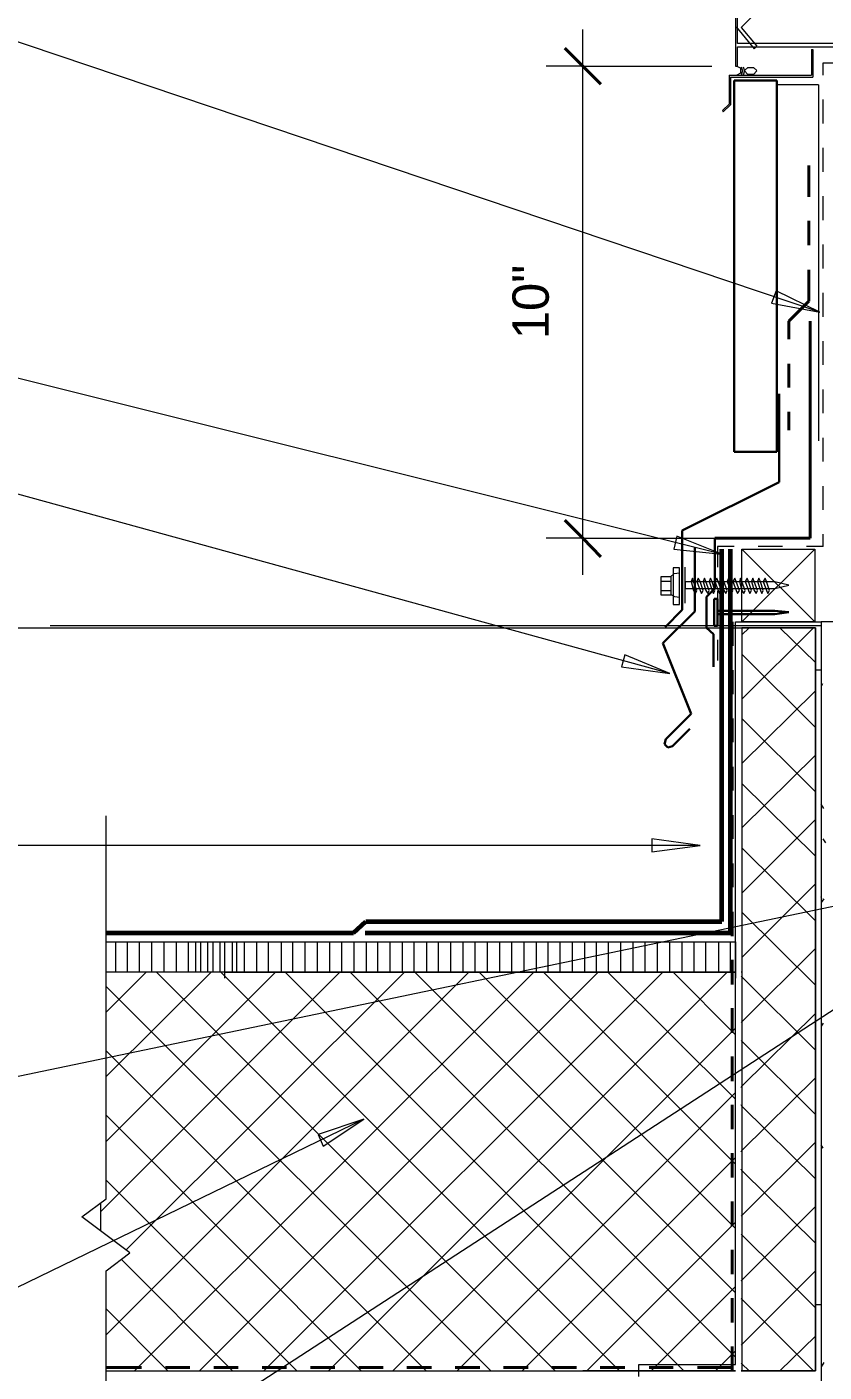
# Model space of a CAD drawing. Header units: inches. Extents: x -293 to 39679, y -468 to 488.
# Drawn here: x 424.89 to 441.77, y 396.82 to 425.31 of the extents above; entities that cross this region are included whole.
import ezdxf

# ---------------------------------------------------------------- set-up
doc = ezdxf.new("R2010")
doc.units = ezdxf.units.IN
doc.header["$MEASUREMENT"] = 0
doc.layers.add('PDF_Geometry', color=7, linetype='Continuous')
doc.layers.add('PDF_Text', color=7, linetype='Continuous')
doc.styles.add('PDF Arial', font='arial.ttf')

msp = doc.modelspace()

# ---------------------------------------------------------------- linework, layer by layer
at = {"layer": 'PDF_Geometry', "lineweight": 18}
for points in [[(439.89674, 442.92475), (439.89674, 424.48042)], [(439.93852, 424.95928), (439.93852, 442.46222)], [(445.83271, 424.95983), (439.93872, 424.95983)], [(439.9383, 424.48194), (439.9383, 424.89089)], [(439.9383, 424.89089), (445.83204, 424.89089)], [(439.89737, 424.48174), (439.93833, 424.48174)], [(441.75318, 424.29145), (441.75318, 424.55067)], [(441.75318, 424.55067), (442.39427, 424.55067)], [(441.75279, 423.26822), (441.75279, 423.7724)], [(441.75289, 422.24486), (441.75289, 422.74951)], [(441.75305, 421.22151), (441.75305, 421.72663)], [(441.75195, 420.19734), (441.75195, 420.70153)], [(441.7525, 419.17461), (441.7525, 419.67937)], [(441.7525, 418.15146), (441.7525, 418.65621)], [(441.7525, 417.1283), (441.7525, 417.63306)], [(441.7525, 416.10515), (441.7525, 416.6099)], [(441.7525, 415.08199), (441.7525, 415.58675)], [(441.7525, 414.30439), (441.7525, 414.56359)], [(439.8699, 414.30439), (439.5152, 414.30439)], [(439.5152, 414.30439), (439.5152, 413.86785)], [(440.89305, 414.30439), (440.37465, 414.30439)], [(441.7525, 414.30439), (441.39781, 414.30439)], [(438.71032, 413.85421), (438.5739, 413.85421)], [(438.5739, 413.85421), (438.5739, 413.07661)], [(438.71032, 413.07661), (438.71032, 413.85421)], [(438.8331, 413.10389), (438.8331, 413.86785)], [(438.53297, 413.66322), (438.3147, 413.66322)], [(438.3147, 413.66322), (438.3147, 413.28124)], [(438.53297, 413.56772), (438.3147, 413.56772)], [(438.51933, 413.66322), (438.60118, 413.73143)], [(438.53297, 413.28124), (438.53297, 413.66322)], [(438.60118, 413.73143), (438.71032, 413.74507)], [(438.8331, 413.55408), (438.8331, 413.41766)], [(440.72935, 413.55408), (438.8331, 413.55408)], [(438.98316, 413.63593), (438.95588, 413.56772)], [(438.95588, 413.56772), (439.01045, 413.37673)], [(439.01045, 413.56772), (438.98316, 413.63593)], [(439.07866, 413.37673), (439.01045, 413.56772)], [(439.10594, 413.63593), (439.07866, 413.56772)], [(439.07866, 413.56772), (439.14687, 413.37673)], [(439.14687, 413.56772), (439.10594, 413.63593)], [(439.21508, 413.37673), (439.14687, 413.56772)], [(439.24236, 413.63593), (439.21508, 413.56772)], [(439.21508, 413.56772), (439.26965, 413.37673)], [(439.26965, 413.56772), (439.24236, 413.63593)], [(439.33786, 413.37673), (439.26965, 413.56772)], [(439.36514, 413.63593), (439.33786, 413.56772)], [(439.33786, 413.56772), (439.40607, 413.37673)], [(439.40607, 413.56772), (439.36514, 413.63593)], [(439.46063, 413.37673), (439.40607, 413.56772)], [(439.50156, 413.63593), (439.46063, 413.56772)], [(439.46063, 413.56772), (439.52884, 413.37673)], [(439.52884, 413.56772), (439.50156, 413.63593)], [(439.59706, 413.37673), (439.52884, 413.56772)], [(439.62434, 413.63593), (439.59706, 413.56772)], [(439.59706, 413.56772), (439.65162, 413.37673)], [(439.65162, 413.56772), (439.62434, 413.63593)], [(439.71983, 413.37673), (439.65162, 413.56772)], [(439.74712, 413.63593), (439.71983, 413.56772)], [(439.71983, 413.56772), (439.78804, 413.37673)], [(439.78804, 413.56772), (439.74712, 413.63593)], [(439.84261, 413.37673), (439.78804, 413.56772)], [(439.88354, 413.63593), (439.84261, 413.56772)], [(439.84261, 413.56772), (439.91082, 413.37673)], [(439.91082, 413.56772), (439.88354, 413.63593)], [(439.97903, 413.37673), (439.91082, 413.56772)], [(440.00632, 413.63593), (439.97903, 413.56772)], [(439.97903, 413.56772), (440.0336, 413.37673)], [(440.0336, 413.56772), (440.00632, 413.63593)], [(440.10181, 413.37673), (440.0336, 413.56772)], [(440.14274, 413.63593), (440.10181, 413.56772)], [(440.10181, 413.56772), (440.17002, 413.37673)], [(440.17002, 413.56772), (440.14274, 413.63593)], [(440.23823, 413.37673), (440.17002, 413.56772)], [(440.26552, 413.63593), (440.23823, 413.56772)], [(440.23823, 413.56772), (440.2928, 413.37673)], [(440.2928, 413.56772), (440.26552, 413.63593)], [(440.36101, 413.37673), (440.2928, 413.56772)], [(440.38829, 413.63593), (440.36101, 413.56772)], [(440.36101, 413.56772), (440.42922, 413.37673)], [(440.42922, 413.56772), (440.38829, 413.63593)], [(440.48379, 413.37673), (440.42922, 413.56772)], [(440.52472, 413.63593), (440.48379, 413.56772)], [(440.48379, 413.56772), (440.552, 413.37673)], [(440.552, 413.56772), (440.52472, 413.63593)], [(440.62021, 413.37673), (440.552, 413.56772)], [(441.02947, 413.48587), (440.72935, 413.55408)], [(438.3147, 413.37673), (438.53297, 413.37673)], [(438.3147, 413.28124), (438.53297, 413.28124)], [(438.61483, 413.24031), (438.53297, 413.28124)], [(438.71032, 413.22667), (438.61483, 413.24031)], [(438.8331, 413.41766), (440.72935, 413.41766)], [(439.01045, 413.37673), (439.05137, 413.30852)], [(439.05137, 413.30852), (439.07866, 413.37673)], [(439.14687, 413.37673), (439.17415, 413.30852)], [(439.17415, 413.30852), (439.21508, 413.37673)], [(439.26965, 413.37673), (439.31057, 413.30852)], [(439.31057, 413.30852), (439.33786, 413.37673)], [(439.40607, 413.37673), (439.43335, 413.30852)], [(439.43335, 413.30852), (439.46063, 413.37673)], [(439.5152, 413.36309), (439.5152, 412.84469)], [(439.52884, 413.37673), (439.55613, 413.30852)], [(439.55613, 413.30852), (439.59706, 413.37673)], [(439.65162, 413.37673), (439.69255, 413.30852)], [(439.69255, 413.30852), (439.71983, 413.37673)], [(439.78804, 413.37673), (439.81533, 413.30852)], [(439.81533, 413.30852), (439.84261, 413.37673)], [(439.91082, 413.37673), (439.93811, 413.30852)], [(439.93811, 413.30852), (439.97903, 413.37673)], [(440.0336, 413.37673), (440.07453, 413.30852)], [(440.07453, 413.30852), (440.10181, 413.37673)], [(440.17002, 413.37673), (440.19731, 413.30852)], [(440.19731, 413.30852), (440.23823, 413.37673)], [(440.2928, 413.37673), (440.33373, 413.30852)], [(440.33373, 413.30852), (440.36101, 413.37673)], [(440.42922, 413.37673), (440.45651, 413.30852)], [(440.45651, 413.30852), (440.48379, 413.37673)], [(440.552, 413.37673), (440.57928, 413.30852)], [(440.57928, 413.30852), (440.62021, 413.37673)], [(440.72935, 413.41766), (441.02947, 413.48587)], [(438.5739, 413.07661), (438.71032, 413.07661)], [(439.5152, 412.3263), (439.5152, 411.88975)]]:
    msp.add_lwpolyline(points, dxfattribs=at)
at = {"layer": 'PDF_Geometry', "lineweight": 9}
for points in [[(445.69477, 430.98816), (440.01972, 425.29992)], [(441.68473, 419.27099), (422.96784, 425.57356)], [(436.66462, 413.70535), (436.66462, 425.26002)], [(439.91074, 425.31339), (440.29277, 424.84914)], [(440.02004, 425.30005), (440.34751, 424.90434)], [(440.34736, 424.90424), (440.29278, 424.8498)], [(441.50653, 424.8353), (441.50653, 424.28969)], [(441.50653, 424.8353), (441.53374, 424.8353)], [(441.53374, 424.8353), (441.53374, 424.24923)], [(436.66419, 424.48174), (435.88662, 424.48174)], [(436.66419, 424.48174), (439.39259, 424.48174)], [(439.92467, 424.48174), (440.0066, 424.44134)], [(440.00579, 424.43949), (440.00579, 424.33084)], [(440.0474, 424.38612), (440.02011, 424.29003)], [(440.02042, 424.4684), (440.04759, 424.3862)], [(440.08835, 424.38612), (440.06105, 424.29003)], [(440.06124, 424.4684), (440.08855, 424.3862)], [(440.15659, 424.30396), (440.08835, 424.38612)], [(440.08871, 424.3868), (440.15698, 424.45506)], [(440.15698, 424.45506), (440.27971, 424.45506)], [(440.34752, 424.38612), (440.27928, 424.30396)], [(440.27971, 424.45506), (440.34797, 424.3868)], [(439.76085, 424.29051), (439.76085, 423.6766)], [(439.76085, 424.29051), (441.50707, 424.29051)], [(439.78865, 424.25048), (441.53484, 424.25048)], [(439.78865, 424.25048), (439.78865, 423.66452)], [(440.00579, 424.33053), (439.92407, 424.29016)], [(440.27912, 424.30385), (440.15633, 424.30385)], [(441.65709, 424.08593), (440.77044, 424.08593)], [(441.65709, 424.08593), (441.65709, 416.54211)], [(439.76086, 423.67678), (439.62453, 423.54072)], [(439.62496, 423.54113), (439.63855, 423.51339)], [(439.78834, 423.66344), (439.63827, 423.51351)], [(439.6107, 414.14069), (423.07652, 418.27423)], [(438.50569, 411.61691), (423.07652, 415.85959)], [(436.66401, 414.48174), (435.88641, 414.48174)], [(436.66401, 414.48174), (440.96126, 414.48174)], [(441.57515, 414.24983), (440.0336, 412.70827)], [(441.57515, 412.70827), (440.0336, 414.24983)], [(440.0336, 412.70827), (440.0336, 414.24983)], [(440.0336, 414.24983), (441.57515, 414.24983)], [(441.57515, 414.24983), (441.57515, 412.70827)], [(439.89718, 412.70827), (441.71157, 412.70827)], [(441.57515, 412.70827), (440.0336, 412.70827)], [(423.89504, 412.58549), (441.0704, 412.58549)], [(441.71157, 412.62642), (425.38203, 412.62642)], [(440.53836, 412.58549), (441.5888, 412.58549)], [(441.5888, 411.68512), (441.5888, 412.58549)], [(441.71157, 411.68512), (441.5888, 411.68512)], [(451.0291, 410.37548), (422.91281, 392.10876)]]:
    msp.add_lwpolyline(points, dxfattribs=at)
at = {"layer": 'PDF_Geometry', "lineweight": 40}
for points in [[(436.6645, 424.48182), (436.28252, 424.86421)], [(436.66419, 424.48174), (437.04622, 424.09999)], [(441.45238, 421.71229), (441.45238, 422.38039)], [(441.45173, 420.68724), (441.45173, 421.2063)], [(441.45217, 419.50171), (441.45217, 420.17007)], [(441.02947, 419.07912), (441.45238, 419.50202)], [(441.02947, 418.69714), (441.02947, 419.07912)], [(441.47966, 419.07912), (441.47966, 414.48174)], [(441.02947, 417.67398), (441.02947, 418.17874)], [(441.02947, 416.77361), (441.02947, 417.15559)], [(436.66401, 414.48174), (436.28203, 414.86372)], [(436.66401, 414.48174), (437.04599, 414.08612)], [(439.46063, 414.48174), (441.47966, 414.48174)]]:
    msp.add_lwpolyline(points, dxfattribs=at)
at = {"layer": 'PDF_Geometry', "lineweight": 30}
for points in [[(439.87011, 424.18155), (440.77049, 424.18155)], [(439.87011, 416.31035), (439.87011, 424.18155)], [(440.77049, 424.18155), (440.77049, 416.31035)], [(440.82484, 415.6686), (440.82484, 417.53756)], [(440.77027, 416.30978), (439.8699, 416.30978)], [(440.82484, 415.6686), (438.76489, 414.64545)], [(438.76489, 414.64545), (438.76489, 412.96747)], [(439.46063, 413.41766), (439.46063, 414.48174)], [(439.03773, 414.27711), (439.03773, 412.92655)], [(439.28329, 413.24031), (439.46063, 413.41766)], [(439.28329, 412.58549), (439.28329, 413.24031)], [(438.76489, 412.96747), (438.4102, 412.59914)], [(439.44699, 413.19939), (439.44699, 412.62642)], [(439.5152, 413.19939), (439.44699, 413.19939)], [(439.5152, 412.62642), (439.5152, 413.19939)], [(439.03773, 412.92655), (438.35563, 412.25809)], [(440.72935, 412.94019), (439.5152, 412.94019)], [(439.5152, 412.87198), (440.72935, 412.87198)], [(441.02947, 412.9129), (440.72935, 412.94019)], [(440.72935, 412.87198), (441.02947, 412.9129)], [(439.43335, 412.44907), (439.28329, 412.58549)], [(439.43335, 411.75333), (439.43335, 412.44907)], [(439.44699, 412.62642), (439.5152, 412.62642)], [(438.35563, 412.25809), (438.95588, 410.75746)], [(438.95588, 410.75746), (438.42384, 410.22542)], [(438.56026, 410.07536), (438.92859, 410.44369)], [(438.42384, 410.22542), (438.39655, 410.11628)], [(438.39655, 410.11628), (438.46476, 410.04807)], [(438.46476, 410.04807), (438.56026, 410.07536)]]:
    msp.add_lwpolyline(points, dxfattribs=at)
at = {"layer": 'PDF_Geometry', "lineweight": 9}
for points in [[(441.68429, 419.27011), (440.75663, 419.72029), (440.66114, 419.46109)], [(439.6107, 414.14069), (438.65575, 414.52267), (438.58754, 414.24983)], [(438.50569, 411.61691), (437.55075, 412.01253), (437.48254, 411.75333)]]:
    msp.add_lwpolyline(points, close=True, dxfattribs=at)
at = {"layer": 'PDF_Geometry', "color": 253, "lineweight": 60, "true_color": 0xa9a9a9}
for points in [[(439.6107, 406.36471), (439.6107, 414.24983)], [(439.78804, 406.11916), (439.78804, 414.24983)], [(426.56889, 406.11916), (431.80744, 406.11916)], [(431.80744, 406.11916), (432.06664, 406.36471)], [(432.05299, 406.11916), (439.78804, 406.11916)], [(432.06664, 406.36471), (439.6107, 406.36471)]]:
    msp.add_lwpolyline(points, dxfattribs=at)
at = {"layer": 'PDF_Geometry', "color": 253, "lineweight": 40, "true_color": 0xa9a9a9}
for points in [[(439.82897, 412.20352), (439.82897, 412.70827)], [(439.82897, 411.18036), (439.82897, 411.68512)], [(439.82897, 410.15721), (439.82897, 410.66196)], [(439.82897, 409.13405), (439.82897, 409.63881)], [(439.82897, 408.1109), (439.82897, 408.61565)], [(439.82897, 407.08774), (439.82897, 407.5925)], [(439.82897, 406.05095), (439.82897, 406.56935)], [(439.82897, 405.02779), (439.82897, 405.54619)], [(439.82897, 404.00464), (439.82897, 404.52304)], [(439.82897, 402.98148), (439.82897, 403.49988)], [(439.82897, 401.95833), (439.82897, 402.47673)], [(439.82897, 400.93517), (439.82897, 401.45357)], [(439.82897, 399.91202), (439.82897, 400.43042)], [(439.82897, 398.88886), (439.82897, 399.40726)], [(439.82897, 397.86571), (439.82897, 398.38411)], [(439.82897, 396.84255), (439.82897, 397.36095)], [(427.3192, 396.91077), (426.56889, 396.91077)], [(428.34235, 396.91077), (427.82396, 396.91077)], [(429.36551, 396.91077), (428.84711, 396.91077)], [(430.38866, 396.91077), (429.87026, 396.91077)], [(431.41182, 396.91077), (430.89342, 396.91077)], [(432.43497, 396.91077), (431.91657, 396.91077)], [(433.45813, 396.91077), (432.93973, 396.91077)], [(434.48128, 396.91077), (433.96288, 396.91077)], [(435.50444, 396.91077), (434.98604, 396.91077)], [(436.52759, 396.91077), (436.00919, 396.91077)], [(437.55075, 396.91077), (437.03235, 396.91077)], [(438.5739, 396.91077), (438.06914, 396.91077)], [(439.82897, 396.91077), (439.0923, 396.91077)]]:
    msp.add_lwpolyline(points, dxfattribs=at)
at = {"layer": 'PDF_Geometry', "color": 253, "lineweight": 9, "true_color": 0xa9a9a9}
for points in [[(439.89718, 396.97898), (439.89718, 412.70827)], [(441.71157, 412.70827), (441.71157, 396.21502)], [(442.35275, 412.70827), (441.71157, 412.70827)], [(441.5888, 412.58549), (440.0336, 412.58549)], [(440.0336, 412.58549), (440.0336, 396.84255)], [(441.5888, 396.84255), (441.5888, 412.58549)], [(441.5888, 396.84255), (441.5888, 412.58549)], [(441.5888, 412.58549), (441.5888, 396.84255)], [(441.73886, 411.39864), (441.71157, 411.34407)], [(441.76614, 408.75208), (441.71157, 408.84757)], [(426.56889, 400.48499), (426.56889, 408.60201)], [(441.80707, 408.02905), (441.7525, 408.1109)], [(439.14687, 407.97448), (420.48453, 407.97448)], [(445.35401, 407.38787), (423.07652, 402.73593)], [(441.72522, 406.84219), (441.71157, 406.88311)], [(441.76614, 406.84219), (441.71157, 406.76033)], [(426.56889, 405.92817), (439.89718, 405.92817)], [(426.77352, 405.28699), (426.77352, 405.92817)], [(427.01907, 405.28699), (427.01907, 405.92817)], [(427.27827, 405.28699), (427.27827, 405.92817)], [(427.53747, 405.28699), (427.53747, 405.92817)], [(427.79667, 405.28699), (427.79667, 405.92817)], [(428.05587, 405.28699), (428.05587, 405.92817)], [(428.31507, 405.28699), (428.31507, 405.92817)], [(428.46513, 405.28699), (428.46513, 405.92817)], [(428.57427, 405.28699), (428.57427, 405.92817)], [(428.72433, 405.28699), (428.72433, 405.92817)], [(428.83347, 405.28699), (428.83347, 405.92817)], [(428.98353, 405.28699), (428.98353, 405.92817)], [(429.07903, 405.16421), (429.07903, 405.92817)], [(429.24273, 405.28699), (429.24273, 405.92817)], [(429.33822, 405.28699), (429.33822, 405.92817)], [(429.50193, 405.28699), (429.50193, 405.92817)], [(429.76113, 405.28699), (429.76113, 405.92817)], [(430.00669, 405.28699), (430.00669, 405.92817)], [(430.27953, 405.28699), (430.27953, 405.92817)], [(430.52508, 405.28699), (430.52508, 405.92817)], [(430.78428, 405.28699), (430.78428, 405.92817)], [(431.04348, 405.28699), (431.04348, 405.92817)], [(431.30268, 405.28699), (431.30268, 405.92817)], [(431.56188, 405.28699), (431.56188, 405.92817)], [(431.82108, 405.28699), (431.82108, 405.92817)], [(432.08028, 405.28699), (432.08028, 405.92817)], [(432.32584, 405.28699), (432.32584, 405.92817)], [(432.58504, 405.28699), (432.58504, 405.92817)], [(432.84423, 405.28699), (432.84423, 405.92817)], [(433.08979, 405.28699), (433.08979, 405.92817)], [(433.36263, 405.28699), (433.36263, 405.92817)], [(433.60819, 405.28699), (433.60819, 405.92817)], [(433.86739, 405.28699), (433.86739, 405.92817)], [(434.12659, 405.28699), (434.12659, 405.92817)], [(434.38579, 405.28699), (434.38579, 405.92817)], [(434.64499, 405.28699), (434.64499, 405.92817)], [(434.90419, 405.28699), (434.90419, 405.92817)], [(435.16338, 405.28699), (435.16338, 405.92817)], [(435.42258, 405.28699), (435.42258, 405.92817)], [(435.68178, 405.28699), (435.68178, 405.92817)], [(435.92734, 405.28699), (435.92734, 405.92817)], [(436.18654, 405.28699), (436.18654, 405.92817)], [(436.44574, 405.28699), (436.44574, 405.92817)], [(436.70494, 405.28699), (436.70494, 405.92817)], [(436.9505, 405.28699), (436.9505, 405.92817)], [(437.20969, 405.28699), (437.20969, 405.92817)], [(437.46889, 405.28699), (437.46889, 405.92817)], [(437.72809, 405.28699), (437.72809, 405.92817)], [(437.98729, 405.28699), (437.98729, 405.92817)], [(438.24649, 405.28699), (438.24649, 405.92817)], [(438.50569, 405.28699), (438.50569, 405.92817)], [(438.76489, 405.28699), (438.76489, 405.92817)], [(439.02409, 405.28699), (439.02409, 405.92817)], [(439.26965, 405.28699), (439.26965, 405.92817)], [(439.54249, 405.28699), (439.54249, 405.92817)], [(439.78804, 405.28699), (439.78804, 405.92817)], [(439.89718, 405.92817), (439.89718, 405.16421)], [(439.89718, 405.28699), (426.56889, 405.28699)], [(429.09267, 405.28699), (439.89718, 405.28699)], [(440.0336, 405.28699), (440.01996, 405.28699)], [(441.7525, 404.20927), (441.71157, 404.14106)], [(432.02571, 402.1766), (421.71231, 397.16996)], [(441.7525, 401.56271), (441.71157, 401.63092)], [(426.05049, 400.10301), (426.56889, 400.48499)], [(426.44611, 400.38949), (426.44611, 399.81652)], [(427.07364, 399.33905), (426.05049, 400.10301)], [(426.56889, 398.95707), (427.07364, 399.33905)], [(426.56889, 393.14556), (426.56889, 398.95707)], [(441.5888, 396.84255), (441.5888, 398.24769)], [(441.5888, 398.24769), (441.71157, 398.24769)], [(441.76614, 397.0199), (441.71157, 396.92441)], [(426.56889, 396.84255), (437.85087, 396.84255)], [(437.85087, 396.84255), (436.66401, 396.84255)], [(437.85087, 396.84255), (437.85087, 396.97898)], [(437.85087, 396.97898), (439.89718, 396.97898)], [(439.89718, 396.84255), (437.85087, 396.84255)], [(437.85087, 396.71978), (437.85087, 396.84255)], [(437.85087, 396.84255), (439.89718, 396.84255)], [(440.40194, 396.84255), (440.01996, 396.84255)], [(440.01996, 396.84255), (441.5888, 396.84255)], [(440.0336, 396.84255), (441.5888, 396.84255)], [(440.0336, 396.84255), (441.5888, 396.84255)], [(441.5888, 396.84255), (440.40194, 396.84255)]]:
    msp.add_lwpolyline(points, dxfattribs=at)
at = {"layer": 'PDF_Geometry', "color": 253, "lineweight": 9, "true_color": 0xb1b1b1}
for points in [[(440.0336, 412.43543), (440.18366, 412.58549)], [(440.0336, 411.07123), (441.54787, 412.58549)], [(441.5888, 411.84882), (440.83848, 412.58549)], [(441.5888, 410.47098), (440.0336, 412.02617)], [(440.0336, 409.70702), (441.5888, 411.24857)], [(441.5888, 409.10677), (440.0336, 410.66196)], [(440.0336, 408.34281), (441.5888, 409.88437)], [(441.5888, 407.74256), (440.0336, 409.28412)], [(440.0336, 406.96497), (441.5888, 408.52016)], [(441.5888, 406.37836), (440.0336, 407.91991)], [(440.0336, 405.60076), (441.5888, 407.15595)], [(441.5888, 405.01415), (440.0336, 406.5557)], [(440.0336, 404.23655), (441.5888, 405.79175)], [(426.44611, 400.21214), (431.52095, 405.28699)], [(426.56889, 404.44118), (427.41469, 405.28699)], [(426.56889, 403.07698), (428.79254, 405.28699)], [(426.56889, 401.69913), (430.15675, 405.28699)], [(426.56889, 397.60651), (434.24937, 405.28699)], [(426.99179, 399.40726), (432.88516, 405.28699)], [(427.16914, 396.84255), (435.62722, 405.28699)], [(436.0774, 396.84255), (427.63297, 405.28699)], [(428.54698, 396.84255), (436.99142, 405.28699)], [(437.44161, 396.84255), (428.99717, 405.28699)], [(429.91119, 396.84255), (438.35563, 405.28699)], [(438.80582, 396.84255), (430.36138, 405.28699)], [(431.2754, 396.84255), (439.71983, 405.28699)], [(439.89718, 397.12904), (431.73923, 405.28699)], [(439.89718, 398.49324), (433.10343, 405.28699)], [(439.89718, 399.85745), (434.46764, 405.28699)], [(439.89718, 401.22166), (435.83185, 405.28699)], [(439.89718, 402.59951), (437.19605, 405.28699)], [(439.89718, 403.96371), (438.5739, 405.28699)], [(434.7132, 396.84255), (426.56889, 404.98687)], [(440.0336, 405.1915), (440.01996, 405.20514)], [(441.5888, 403.6363), (440.0336, 405.1915)], [(440.0336, 402.87235), (441.5888, 404.4139)], [(440.01996, 404.22291), (440.0336, 404.23655)], [(432.6396, 396.84255), (439.89718, 404.10013)], [(440.0336, 403.82729), (440.01996, 403.84093)], [(441.5888, 402.2721), (440.0336, 403.82729)], [(433.34899, 396.84255), (426.56889, 403.62266)], [(440.0336, 401.50814), (441.5888, 403.04969)], [(434.00381, 396.84255), (439.89718, 402.73593)], [(440.01996, 402.84506), (440.0336, 402.87235)], [(440.0336, 402.44944), (440.01996, 402.47673)], [(441.5888, 400.90789), (440.0336, 402.44944)], [(431.97114, 396.84255), (426.56889, 402.25845)], [(440.0336, 400.13029), (441.5888, 401.68549)], [(435.38166, 396.84255), (439.89718, 401.35808)], [(440.01996, 401.48086), (440.0336, 401.50814)], [(440.0336, 401.08524), (440.01996, 401.11252)], [(441.5888, 399.54368), (440.0336, 401.08524)], [(430.60694, 396.84255), (426.56889, 400.88061)], [(440.01996, 400.11665), (440.0336, 400.13029)], [(440.0336, 398.76609), (441.5888, 400.32128)], [(436.74586, 396.84255), (439.89718, 399.99387)], [(440.0336, 399.72103), (440.01996, 399.73467)], [(441.5888, 398.17948), (440.0336, 399.72103)], [(429.24273, 396.84255), (426.8963, 399.20263)], [(440.01996, 398.75244), (440.0336, 398.76609)], [(440.0336, 397.40188), (441.5888, 398.95707)], [(438.11007, 396.84255), (439.89718, 398.62966)], [(427.87852, 396.84255), (426.56889, 398.15219)], [(440.0336, 398.35682), (440.01996, 398.37047)], [(441.54787, 396.84255), (440.0336, 398.35682)], [(440.83848, 396.84255), (441.5888, 397.57923)], [(440.01996, 397.38824), (440.0336, 397.40188)], [(439.47428, 396.84255), (439.89718, 397.26546)], [(440.0336, 396.99262), (440.01996, 397.00626)], [(440.18366, 396.84255), (440.0336, 396.99262)]]:
    msp.add_lwpolyline(points, dxfattribs=at)
at = {"layer": 'PDF_Geometry', "color": 253, "lineweight": 9, "true_color": 0xa9a9a9}
for points in [[(439.14687, 407.97448), (438.12371, 408.1109), (438.12371, 407.83806)], [(432.02571, 402.1766), (431.05712, 401.84919), (431.16626, 401.60363)]]:
    msp.add_lwpolyline(points, close=True, dxfattribs=at)

# ---------------------------------------------------------------- texts
at = {"layer": 'PDF_Text', "insert": (435.95352, 418.69705), "char_height": 0.769171, "attachment_point": 7, "rotation": 90, "style": 'PDF Arial'}
msp.add_mtext('10"', dxfattribs=at)

doc.saveas('drawing.dxf')
